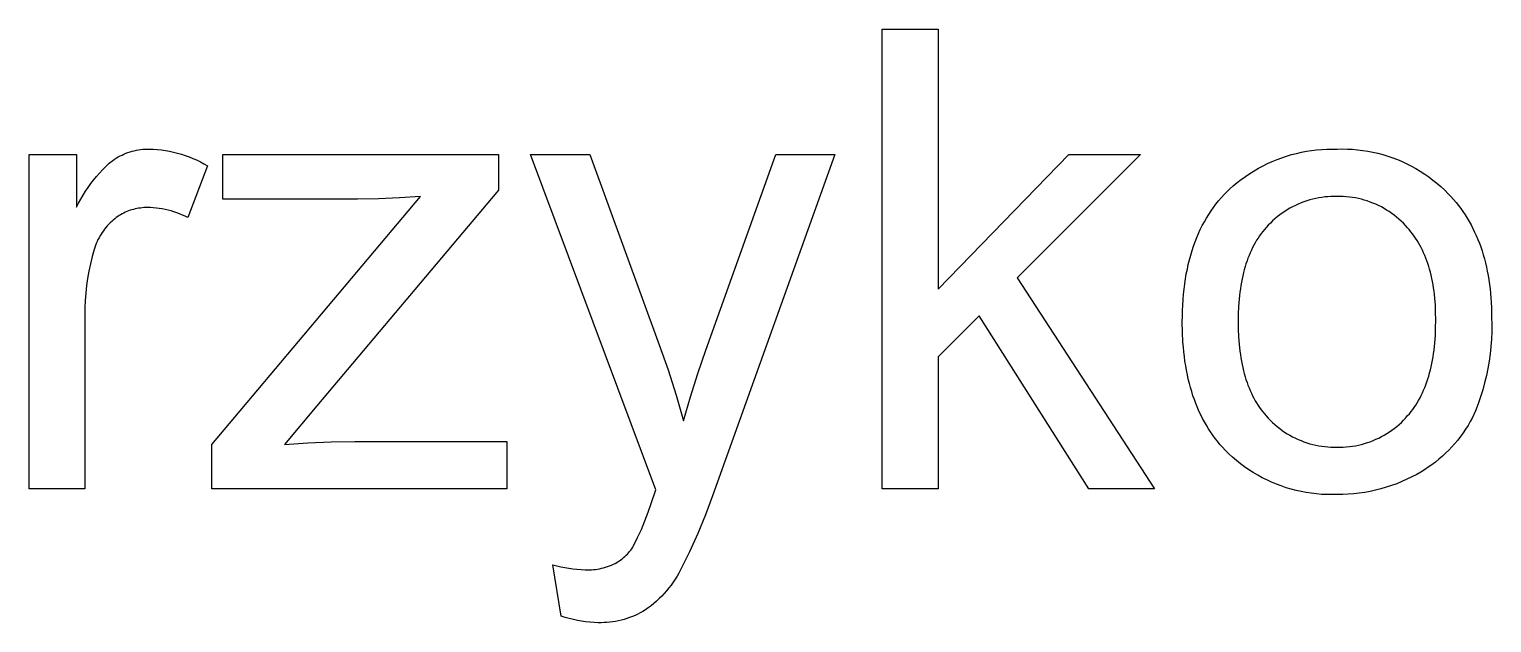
# Model space of a CAD drawing. Header units: millimetres. Extents: x 974 to 5700, y -47 to 3256.
# Drawn here: x 4149.5 to 4259.1, y 151.1 to 195.6 of the extents above; entities that cross this region are included whole.
import ezdxf

# ---------------------------------------------------------------- set-up
doc = ezdxf.new("R2010")
doc.units = ezdxf.units.MM
doc.header["$MEASUREMENT"] = 0
doc.layers.add('Domyslna', color=7, linetype='Continuous', true_color=0x000000)

msp = doc.modelspace()

# ---------------------------------------------------------------- linework, layer by layer
at = {"layer": 'Domyslna'}
for p, q in [((4213.44, 161.14), (4213.44, 195.59)), ((4213.44, 195.59), (4217.62, 195.59)), ((4217.62, 195.59), (4217.62, 176.11)), ((4156.89, 186.35), (4157.05, 186.4)), ((4157.05, 186.4), (4157.2, 186.44)), ((4157.2, 186.44), (4157.36, 186.48)), ((4157.36, 186.48), (4157.52, 186.52)), ((4157.52, 186.52), (4157.68, 186.54)), ((4157.68, 186.54), (4157.84, 186.57)), ((4157.84, 186.57), (4158, 186.59)), ((4158, 186.59), (4158.16, 186.6)), ((4158.16, 186.6), (4158.32, 186.61)), ((4158.32, 186.61), (4158.48, 186.61)), ((4158.48, 186.61), (4158.79, 186.6)), ((4158.79, 186.6), (4159.09, 186.58)), ((4159.09, 186.58), (4159.4, 186.54)), ((4159.4, 186.54), (4159.7, 186.5)), ((4159.7, 186.5), (4160, 186.45)), ((4160, 186.45), (4160.3, 186.38)), ((4160.3, 186.38), (4160.6, 186.31)), ((4244.86, 186.37), (4245.24, 186.44)), ((4245.24, 186.44), (4245.62, 186.5)), ((4245.62, 186.5), (4246, 186.55)), ((4246, 186.55), (4246.38, 186.58)), ((4246.38, 186.58), (4246.77, 186.6)), ((4246.77, 186.6), (4247.15, 186.61)), ((4247.15, 186.61), (4247.53, 186.61)), ((4247.53, 186.61), (4247.92, 186.62)), ((4247.92, 186.62), (4248.3, 186.61)), ((4248.3, 186.61), (4248.69, 186.59)), ((4248.69, 186.59), (4249.07, 186.56)), ((4249.07, 186.56), (4249.46, 186.51)), ((4249.46, 186.51), (4249.84, 186.45)), ((4249.84, 186.45), (4250.22, 186.38)), ((4149.49, 161.14), (4149.49, 186.19)), ((4149.49, 186.19), (4153.04, 186.19)), ((4153.04, 186.19), (4153.04, 182.25)), ((4154.99, 185.06), (4155.24, 185.3)), ((4155.24, 185.3), (4155.49, 185.54)), ((4155.49, 185.54), (4155.75, 185.76)), ((4155.75, 185.76), (4155.88, 185.85)), ((4155.88, 185.85), (4156.02, 185.94)), ((4156.02, 185.94), (4156.16, 186.02)), ((4156.16, 186.02), (4156.3, 186.09)), ((4156.3, 186.09), (4156.45, 186.16)), ((4156.45, 186.16), (4156.59, 186.23)), ((4156.59, 186.23), (4156.74, 186.29)), ((4156.74, 186.29), (4156.89, 186.35)), ((4160.6, 186.31), (4160.9, 186.23)), ((4160.9, 186.23), (4161.19, 186.13)), ((4161.19, 186.13), (4161.48, 186.03)), ((4162.85, 185.36), (4161.38, 181.47)), ((4161.48, 186.03), (4161.76, 185.91)), ((4161.76, 185.91), (4162.04, 185.79)), ((4162.04, 185.79), (4162.32, 185.66)), ((4162.32, 185.66), (4162.59, 185.51)), ((4162.59, 185.51), (4162.85, 185.36)), ((4164, 182.85), (4164, 186.19)), ((4164, 186.19), (4184.67, 186.19)), ((4184.67, 186.19), (4184.67, 183.53)), ((4196.47, 161.08), (4187.07, 186.19)), ((4187.07, 186.19), (4191.51, 186.19)), ((4191.51, 186.19), (4196.72, 171.95)), ((4200.21, 171.55), (4205.45, 186.19)), ((4209.87, 186.19), (4200.72, 160.61)), ((4205.45, 186.19), (4209.87, 186.19)), ((4217.62, 176.11), (4227.41, 186.19)), ((4232.8, 186.19), (4223.55, 176.96)), ((4227.41, 186.19), (4232.8, 186.19)), ((4241.64, 185.17), (4241.98, 185.35)), ((4241.98, 185.35), (4242.32, 185.52)), ((4242.32, 185.52), (4242.67, 185.67)), ((4242.67, 185.67), (4243.03, 185.82)), ((4243.03, 185.82), (4243.39, 185.95)), ((4243.39, 185.95), (4243.75, 186.08)), ((4243.75, 186.08), (4244.12, 186.19)), ((4244.12, 186.19), (4244.49, 186.28)), ((4244.49, 186.28), (4244.86, 186.37)), ((4250.22, 186.38), (4250.59, 186.29)), ((4250.59, 186.29), (4250.96, 186.19)), ((4250.96, 186.19), (4251.33, 186.08)), ((4251.33, 186.08), (4251.7, 185.95)), ((4251.7, 185.95), (4252.06, 185.82)), ((4252.06, 185.82), (4252.41, 185.67)), ((4252.41, 185.67), (4252.76, 185.51)), ((4252.76, 185.51), (4253.11, 185.33)), ((4253.11, 185.33), (4253.44, 185.15)), ((4154.1, 184.02), (4154.31, 184.29)), ((4154.31, 184.29), (4154.53, 184.55)), ((4154.53, 184.55), (4154.76, 184.81)), ((4154.76, 184.81), (4154.99, 185.06)), ((4240.05, 184.1), (4240.35, 184.33)), ((4240.35, 184.33), (4240.66, 184.56)), ((4240.66, 184.56), (4240.98, 184.77)), ((4240.98, 184.77), (4241.31, 184.98)), ((4241.31, 184.98), (4241.64, 185.17)), ((4253.44, 185.15), (4253.77, 184.95)), ((4253.77, 184.95), (4254.1, 184.74)), ((4254.1, 184.74), (4254.41, 184.52)), ((4254.41, 184.52), (4254.72, 184.29)), ((4254.72, 184.29), (4255.02, 184.05)), ((4153.35, 182.86), (4153.53, 183.16)), ((4153.53, 183.16), (4153.71, 183.45)), ((4153.71, 183.45), (4153.9, 183.74)), ((4153.9, 183.74), (4154.1, 184.02)), ((4184.67, 183.53), (4171.06, 167.37)), ((4238.86, 182.97), (4239.07, 183.2)), ((4239.07, 183.2), (4239.29, 183.43)), ((4239.29, 183.43), (4239.52, 183.65)), ((4239.52, 183.65), (4239.75, 183.86)), ((4239.75, 183.86), (4240.05, 184.1)), ((4255.02, 184.05), (4255.31, 183.8)), ((4255.31, 183.8), (4255.6, 183.53)), ((4255.6, 183.53), (4255.87, 183.26)), ((4255.87, 183.26), (4256.07, 183.05)), ((4153.04, 182.25), (4153.19, 182.56)), ((4153.19, 182.56), (4153.35, 182.86)), ((4157.05, 182.02), (4156.93, 181.97)), ((4157.18, 182.06), (4157.05, 182.02)), ((4157.31, 182.09), (4157.18, 182.06)), ((4157.43, 182.12), (4157.31, 182.09)), ((4157.56, 182.15), (4157.43, 182.12)), ((4157.69, 182.17), (4157.56, 182.15)), ((4157.82, 182.19), (4157.69, 182.17)), ((4157.95, 182.21), (4157.82, 182.19)), ((4158.08, 182.22), (4157.95, 182.21)), ((4158.21, 182.22), (4158.08, 182.22)), ((4158.34, 182.22), (4158.21, 182.22)), ((4158.57, 182.22), (4158.34, 182.22)), ((4158.79, 182.2), (4158.57, 182.22)), ((4159.02, 182.18), (4158.79, 182.2)), ((4159.24, 182.15), (4159.02, 182.18)), ((4159.46, 182.12), (4159.24, 182.15)), ((4159.68, 182.08), (4159.46, 182.12)), ((4159.9, 182.02), (4159.68, 182.08)), ((4160.12, 181.97), (4159.9, 182.02)), ((4163.17, 164.48), (4178.83, 183.06)), ((4174.1, 182.85), (4164, 182.85)), ((4175.67, 182.88), (4174.1, 182.85)), ((4177.25, 182.95), (4175.67, 182.88)), ((4178.83, 183.06), (4177.25, 182.95)), ((4238.08, 181.98), (4238.26, 182.24)), ((4238.26, 182.24), (4238.45, 182.49)), ((4238.45, 182.49), (4238.65, 182.73)), ((4238.65, 182.73), (4238.86, 182.97)), ((4243.8, 182.06), (4243.61, 181.93)), ((4244, 182.17), (4243.8, 182.06)), ((4244.2, 182.28), (4244, 182.17)), ((4244.41, 182.39), (4244.2, 182.28)), ((4244.62, 182.48), (4244.41, 182.39)), ((4244.83, 182.57), (4244.62, 182.48)), ((4245.05, 182.65), (4244.83, 182.57)), ((4245.26, 182.73), (4245.05, 182.65)), ((4245.48, 182.8), (4245.26, 182.73)), ((4245.71, 182.86), (4245.48, 182.8)), ((4245.93, 182.91), (4245.71, 182.86)), ((4246.16, 182.95), (4245.93, 182.91)), ((4246.38, 182.99), (4246.16, 182.95)), ((4246.61, 183.02), (4246.38, 182.99)), ((4246.84, 183.04), (4246.61, 183.02)), ((4247.07, 183.05), (4246.84, 183.04)), ((4247.3, 183.06), (4247.07, 183.05)), ((4247.53, 183.06), (4247.3, 183.06)), ((4247.76, 183.06), (4247.53, 183.06)), ((4247.99, 183.05), (4247.76, 183.06)), ((4248.22, 183.04), (4247.99, 183.05)), ((4248.45, 183.01), (4248.22, 183.04)), ((4248.68, 182.98), (4248.45, 183.01)), ((4248.9, 182.95), (4248.68, 182.98)), ((4249.13, 182.9), (4248.9, 182.95)), ((4249.35, 182.85), (4249.13, 182.9)), ((4249.57, 182.79), (4249.35, 182.85)), ((4249.79, 182.72), (4249.57, 182.79)), ((4250.01, 182.64), (4249.79, 182.72)), ((4250.22, 182.56), (4250.01, 182.64)), ((4250.43, 182.47), (4250.22, 182.56)), ((4250.64, 182.38), (4250.43, 182.47)), ((4250.85, 182.27), (4250.64, 182.38)), ((4251.05, 182.16), (4250.85, 182.27)), ((4251.24, 182.04), (4251.05, 182.16)), ((4251.44, 181.92), (4251.24, 182.04)), ((4256.07, 183.05), (4256.26, 182.83)), ((4256.26, 182.83), (4256.45, 182.61)), ((4256.45, 182.61), (4256.63, 182.39)), ((4256.63, 182.39), (4256.8, 182.15)), ((4256.8, 182.15), (4256.97, 181.92)), ((4155.45, 180.97), (4155.34, 180.86)), ((4155.56, 181.08), (4155.45, 180.97)), ((4155.67, 181.19), (4155.56, 181.08)), ((4155.79, 181.29), (4155.67, 181.19)), ((4155.91, 181.39), (4155.79, 181.29)), ((4156.01, 181.47), (4155.91, 181.39)), ((4156.12, 181.55), (4156.01, 181.47)), ((4156.23, 181.62), (4156.12, 181.55)), ((4156.34, 181.69), (4156.23, 181.62)), ((4156.46, 181.75), (4156.34, 181.69)), ((4156.57, 181.81), (4156.46, 181.75)), ((4156.69, 181.87), (4156.57, 181.81)), ((4156.81, 181.92), (4156.69, 181.87)), ((4156.93, 181.97), (4156.81, 181.92)), ((4160.34, 181.9), (4160.12, 181.97)), ((4160.55, 181.83), (4160.34, 181.9)), ((4160.76, 181.75), (4160.55, 181.83)), ((4160.97, 181.66), (4160.76, 181.75)), ((4161.17, 181.57), (4160.97, 181.66)), ((4161.38, 181.47), (4161.17, 181.57)), ((4237.42, 180.87), (4237.58, 181.16)), ((4237.58, 181.16), (4237.74, 181.44)), ((4237.74, 181.44), (4237.91, 181.71)), ((4237.91, 181.71), (4238.08, 181.98)), ((4242.53, 181.06), (4242.37, 180.9)), ((4242.7, 181.22), (4242.53, 181.06)), ((4242.87, 181.38), (4242.7, 181.22)), ((4243.05, 181.52), (4242.87, 181.38)), ((4243.23, 181.67), (4243.05, 181.52)), ((4243.42, 181.8), (4243.23, 181.67)), ((4243.61, 181.93), (4243.42, 181.8)), ((4251.63, 181.79), (4251.44, 181.92)), ((4251.81, 181.65), (4251.63, 181.79)), ((4251.99, 181.51), (4251.81, 181.65)), ((4252.16, 181.36), (4251.99, 181.51)), ((4252.33, 181.21), (4252.16, 181.36)), ((4252.5, 181.05), (4252.33, 181.21)), ((4252.66, 180.88), (4252.5, 181.05)), ((4256.97, 181.92), (4257.13, 181.68)), ((4257.13, 181.68), (4257.29, 181.43)), ((4257.29, 181.43), (4257.44, 181.18)), ((4257.44, 181.18), (4257.58, 180.92)), ((4257.58, 180.92), (4257.71, 180.66)), ((4154.64, 179.82), (4154.58, 179.67)), ((4154.72, 179.96), (4154.64, 179.82)), ((4154.79, 180.09), (4154.72, 179.96)), ((4154.87, 180.23), (4154.79, 180.09)), ((4154.96, 180.36), (4154.87, 180.23)), ((4155.05, 180.49), (4154.96, 180.36)), ((4155.14, 180.61), (4155.05, 180.49)), ((4155.24, 180.74), (4155.14, 180.61)), ((4155.34, 180.86), (4155.24, 180.74)), ((4236.89, 179.65), (4237.01, 179.97)), ((4237.01, 179.97), (4237.14, 180.27)), ((4237.14, 180.27), (4237.28, 180.58)), ((4237.28, 180.58), (4237.42, 180.87)), ((4241.61, 179.94), (4241.5, 179.77)), ((4241.72, 180.1), (4241.61, 179.94)), ((4241.84, 180.27), (4241.72, 180.1)), ((4241.96, 180.42), (4241.84, 180.27)), ((4242.09, 180.58), (4241.96, 180.42)), ((4242.22, 180.73), (4242.09, 180.58)), ((4242.37, 180.9), (4242.22, 180.73)), ((4252.81, 180.71), (4252.66, 180.88)), ((4252.94, 180.57), (4252.81, 180.71)), ((4253.07, 180.41), (4252.94, 180.57)), ((4253.19, 180.25), (4253.07, 180.41)), ((4253.31, 180.09), (4253.19, 180.25)), ((4253.42, 179.93), (4253.31, 180.09)), ((4253.53, 179.76), (4253.42, 179.93)), ((4257.71, 180.66), (4257.84, 180.39)), ((4257.84, 180.39), (4257.97, 180.12)), ((4257.97, 180.12), (4258.08, 179.84)), ((4258.08, 179.84), (4258.2, 179.56)), ((4154.37, 179.09), (4154.21, 178.55)), ((4154.41, 179.24), (4154.37, 179.09)), ((4154.46, 179.38), (4154.41, 179.24)), ((4154.52, 179.53), (4154.46, 179.38)), ((4154.58, 179.67), (4154.52, 179.53)), ((4236.56, 178.67), (4236.66, 179)), ((4236.66, 179), (4236.77, 179.33)), ((4236.77, 179.33), (4236.89, 179.65)), ((4241.02, 178.84), (4240.93, 178.64)), ((4241.11, 179.03), (4241.02, 178.84)), ((4241.2, 179.22), (4241.11, 179.03)), ((4241.3, 179.41), (4241.2, 179.22)), ((4241.4, 179.59), (4241.3, 179.41)), ((4241.5, 179.77), (4241.4, 179.59)), ((4253.64, 179.58), (4253.53, 179.76)), ((4253.74, 179.4), (4253.64, 179.58)), ((4253.84, 179.22), (4253.74, 179.4)), ((4253.93, 179.03), (4253.84, 179.22)), ((4254.02, 178.84), (4253.93, 179.03)), ((4254.1, 178.64), (4254.02, 178.84)), ((4258.2, 179.56), (4258.3, 179.28)), ((4258.3, 179.28), (4258.4, 178.98)), ((4258.4, 178.98), (4258.49, 178.69)), ((4154.08, 178.01), (4153.97, 177.47)), ((4154.21, 178.55), (4154.08, 178.01)), ((4236.23, 177.25), (4236.31, 177.62)), ((4236.31, 177.62), (4236.38, 177.97)), ((4236.38, 177.97), (4236.47, 178.32)), ((4236.47, 178.32), (4236.56, 178.67)), ((4240.64, 177.8), (4240.57, 177.57)), ((4240.7, 178.01), (4240.64, 177.8)), ((4240.78, 178.23), (4240.7, 178.01)), ((4240.85, 178.44), (4240.78, 178.23)), ((4240.93, 178.64), (4240.85, 178.44)), ((4254.18, 178.44), (4254.1, 178.64)), ((4254.26, 178.24), (4254.18, 178.44)), ((4254.33, 178.03), (4254.26, 178.24)), ((4254.4, 177.82), (4254.33, 178.03)), ((4254.47, 177.6), (4254.4, 177.82)), ((4258.49, 178.69), (4258.57, 178.39)), ((4258.57, 178.39), (4258.65, 178.08)), ((4258.65, 178.08), (4258.73, 177.77)), ((4258.73, 177.77), (4258.79, 177.45)), ((4153.87, 176.92), (4153.79, 176.38)), ((4153.97, 177.47), (4153.87, 176.92)), ((4223.55, 176.96), (4233.84, 161.14)), ((4236.12, 176.5), (4236.17, 176.88)), ((4236.17, 176.88), (4236.23, 177.25)), ((4240.36, 176.64), (4240.31, 176.39)), ((4240.41, 176.88), (4240.36, 176.64)), ((4240.46, 177.11), (4240.41, 176.88)), ((4240.51, 177.35), (4240.46, 177.11)), ((4240.57, 177.57), (4240.51, 177.35)), ((4254.53, 177.38), (4254.47, 177.6)), ((4254.58, 177.15), (4254.53, 177.38)), ((4254.63, 176.92), (4254.58, 177.15)), ((4254.68, 176.68), (4254.63, 176.92)), ((4254.73, 176.44), (4254.68, 176.68)), ((4258.79, 177.45), (4258.85, 177.13)), ((4258.85, 177.13), (4258.91, 176.8)), ((4258.91, 176.8), (4258.95, 176.47)), ((4153.73, 175.82), (4153.69, 175.27)), ((4153.79, 176.38), (4153.73, 175.82)), ((4235.99, 175.33), (4236.03, 175.73)), ((4236.03, 175.73), (4236.07, 176.12)), ((4236.07, 176.12), (4236.12, 176.5)), ((4240.21, 175.63), (4240.18, 175.36)), ((4240.24, 175.89), (4240.21, 175.63)), ((4240.28, 176.14), (4240.24, 175.89)), ((4240.31, 176.39), (4240.28, 176.14)), ((4254.77, 176.2), (4254.73, 176.44)), ((4254.8, 175.95), (4254.77, 176.2)), ((4254.83, 175.7), (4254.8, 175.95)), ((4254.86, 175.44), (4254.83, 175.7)), ((4254.9, 174.92), (4254.86, 175.44)), ((4258.95, 176.47), (4259, 176.14)), ((4259, 176.14), (4259.03, 175.79)), ((4259.03, 175.79), (4259.06, 175.45)), ((4259.06, 175.45), (4259.08, 175.1)), ((4153.69, 175.27), (4153.67, 174.72)), ((4153.67, 174.72), (4153.67, 174.16)), ((4235.94, 174.09), (4235.95, 174.51)), ((4235.95, 174.51), (4235.97, 174.92)), ((4235.97, 174.92), (4235.99, 175.33)), ((4240.14, 174.82), (4240.12, 174.26)), ((4240.18, 175.36), (4240.14, 174.82)), ((4254.92, 174.37), (4254.9, 174.92)), ((4254.93, 173.81), (4254.92, 174.37)), ((4259.08, 175.1), (4259.1, 174.74)), ((4259.1, 174.74), (4259.11, 174.38)), ((4259.11, 174.38), (4259.11, 174.01)), ((4153.67, 174.16), (4153.67, 161.14)), ((4220.71, 174.12), (4217.62, 171.03)), ((4228.91, 161.14), (4220.71, 174.12)), ((4235.93, 173.66), (4235.94, 174.09)), ((4235.95, 172.89), (4235.93, 173.66)), ((4240.12, 174.26), (4240.11, 173.68)), ((4240.11, 173.68), (4240.12, 173.1)), ((4254.92, 173.22), (4254.93, 173.81)), ((4259.11, 174.01), (4259.13, 173.46)), ((4259.13, 173.46), (4259.12, 172.91)), ((4235.98, 172.14), (4235.95, 172.89)), ((4236.01, 171.77), (4235.98, 172.14)), ((4240.12, 173.1), (4240.14, 172.53)), ((4240.14, 172.53), (4240.18, 171.99)), ((4254.86, 172.09), (4254.9, 172.64)), ((4254.9, 172.64), (4254.92, 173.22)), ((4259.1, 172.36), (4259.06, 171.81)), ((4259.12, 172.91), (4259.1, 172.36)), ((4196.72, 171.95), (4197.39, 170.07)), ((4199.61, 169.8), (4200.21, 171.55)), ((4236.05, 171.41), (4236.01, 171.77)), ((4236.09, 171.06), (4236.05, 171.41)), ((4236.13, 170.71), (4236.09, 171.06)), ((4240.18, 171.99), (4240.24, 171.47)), ((4240.24, 171.47), (4240.28, 171.21)), ((4240.28, 171.21), (4240.31, 170.96)), ((4254.68, 170.78), (4254.73, 171.04)), ((4254.73, 171.04), (4254.77, 171.29)), ((4254.77, 171.29), (4254.8, 171.55)), ((4254.8, 171.55), (4254.86, 172.09)), ((4259.01, 171.26), (4258.93, 170.71)), ((4259.06, 171.81), (4259.01, 171.26)), ((4197.39, 170.07), (4197.99, 168.17)), ((4217.62, 171.03), (4217.62, 161.14)), ((4236.19, 170.37), (4236.13, 170.71)), ((4236.25, 170.03), (4236.19, 170.37)), ((4236.31, 169.7), (4236.25, 170.03)), ((4240.31, 170.96), (4240.36, 170.71)), ((4240.36, 170.71), (4240.41, 170.47)), ((4240.41, 170.47), (4240.46, 170.24)), ((4240.46, 170.24), (4240.51, 170)), ((4240.51, 170), (4240.57, 169.78)), ((4254.47, 169.83), (4254.53, 170.06)), ((4254.53, 170.06), (4254.58, 170.3)), ((4254.58, 170.3), (4254.64, 170.54)), ((4254.64, 170.54), (4254.68, 170.78)), ((4258.84, 170.17), (4258.73, 169.63)), ((4258.93, 170.71), (4258.84, 170.17)), ((4199.05, 168.03), (4199.61, 169.8)), ((4236.38, 169.37), (4236.31, 169.7)), ((4236.46, 169.05), (4236.38, 169.37)), ((4236.55, 168.74), (4236.46, 169.05)), ((4240.57, 169.78), (4240.64, 169.55)), ((4240.64, 169.55), (4240.7, 169.33)), ((4240.7, 169.33), (4240.78, 169.12)), ((4240.78, 169.12), (4240.85, 168.91)), ((4240.85, 168.91), (4240.93, 168.71)), ((4254.11, 168.74), (4254.19, 168.95)), ((4254.19, 168.95), (4254.27, 169.16)), ((4254.27, 169.16), (4254.34, 169.38)), ((4254.34, 169.38), (4254.41, 169.6)), ((4254.41, 169.6), (4254.47, 169.83)), ((4258.59, 169.09), (4258.45, 168.56)), ((4258.73, 169.63), (4258.59, 169.09)), ((4197.99, 168.17), (4198.54, 166.25)), ((4198.54, 166.25), (4199.05, 168.03)), ((4236.64, 168.43), (4236.55, 168.74)), ((4236.73, 168.12), (4236.64, 168.43)), ((4236.84, 167.83), (4236.73, 168.12)), ((4236.95, 167.54), (4236.84, 167.83)), ((4240.93, 168.71), (4241.02, 168.51)), ((4241.02, 168.51), (4241.11, 168.31)), ((4241.11, 168.31), (4241.2, 168.12)), ((4241.2, 168.12), (4241.3, 167.93)), ((4241.3, 167.93), (4241.4, 167.75)), ((4241.4, 167.75), (4241.5, 167.58)), ((4253.54, 167.6), (4253.64, 167.77)), ((4253.64, 167.77), (4253.75, 167.96)), ((4253.75, 167.96), (4253.84, 168.15)), ((4253.84, 168.15), (4253.94, 168.34)), ((4253.94, 168.34), (4254.02, 168.54)), ((4254.02, 168.54), (4254.11, 168.74)), ((4258.28, 168.03), (4258.1, 167.51)), ((4258.45, 168.56), (4258.28, 168.03)), ((4171.06, 167.37), (4168.62, 164.48)), ((4237.06, 167.25), (4236.95, 167.54)), ((4237.18, 166.97), (4237.06, 167.25)), ((4237.31, 166.69), (4237.18, 166.97)), ((4237.45, 166.43), (4237.31, 166.69)), ((4241.5, 167.58), (4241.61, 167.4)), ((4241.61, 167.4), (4241.72, 167.24)), ((4241.72, 167.24), (4241.84, 167.07)), ((4241.84, 167.07), (4241.96, 166.92)), ((4241.96, 166.92), (4242.09, 166.76)), ((4242.09, 166.76), (4242.22, 166.61)), ((4252.82, 166.63), (4252.95, 166.77)), ((4252.95, 166.77), (4253.08, 166.93)), ((4253.08, 166.93), (4253.2, 167.09)), ((4253.2, 167.09), (4253.32, 167.25)), ((4253.32, 167.25), (4253.43, 167.42)), ((4253.43, 167.42), (4253.54, 167.6)), ((4257.9, 167), (4257.68, 166.49)), ((4258.1, 167.51), (4257.9, 167)), ((4237.59, 166.16), (4237.45, 166.43)), ((4237.73, 165.91), (4237.59, 166.16)), ((4237.89, 165.65), (4237.73, 165.91)), ((4238.05, 165.41), (4237.89, 165.65)), ((4242.22, 166.61), (4242.37, 166.44)), ((4242.37, 166.44), (4242.53, 166.28)), ((4242.53, 166.28), (4242.7, 166.12)), ((4242.7, 166.12), (4242.87, 165.96)), ((4242.87, 165.96), (4243.05, 165.81)), ((4243.05, 165.81), (4243.23, 165.67)), ((4243.23, 165.67), (4243.41, 165.53)), ((4251.64, 165.54), (4251.82, 165.68)), ((4251.82, 165.68), (4252, 165.82)), ((4252, 165.82), (4252.18, 165.97)), ((4252.18, 165.97), (4252.35, 166.13)), ((4252.35, 166.13), (4252.51, 166.29)), ((4252.51, 166.29), (4252.67, 166.45)), ((4252.67, 166.45), (4252.82, 166.63)), ((4257.17, 165.62), (4256.98, 165.34)), ((4257.35, 165.9), (4257.17, 165.62)), ((4257.52, 166.2), (4257.35, 165.9)), ((4257.68, 166.49), (4257.52, 166.2)), ((4163.17, 161.14), (4163.17, 164.48)), ((4168.62, 164.48), (4170.37, 164.59)), ((4170.37, 164.59), (4172.13, 164.66)), ((4172.13, 164.66), (4173.89, 164.69)), ((4173.89, 164.69), (4185.3, 164.69)), ((4185.3, 164.69), (4185.3, 161.14)), ((4238.21, 165.17), (4238.05, 165.41)), ((4238.38, 164.93), (4238.21, 165.17)), ((4238.56, 164.71), (4238.38, 164.93)), ((4238.75, 164.48), (4238.56, 164.71)), ((4238.94, 164.27), (4238.75, 164.48)), ((4243.41, 165.53), (4243.6, 165.4)), ((4243.6, 165.4), (4243.8, 165.28)), ((4243.8, 165.28), (4244, 165.16)), ((4244, 165.16), (4244.2, 165.05)), ((4244.2, 165.05), (4244.41, 164.95)), ((4244.41, 164.95), (4244.62, 164.85)), ((4244.62, 164.85), (4244.83, 164.76)), ((4244.83, 164.76), (4245.04, 164.68)), ((4245.04, 164.68), (4245.26, 164.6)), ((4245.26, 164.6), (4245.48, 164.53)), ((4245.48, 164.53), (4245.71, 164.47)), ((4245.71, 164.47), (4245.93, 164.42)), ((4249.13, 164.43), (4249.36, 164.48)), ((4249.36, 164.48), (4249.58, 164.54)), ((4249.58, 164.54), (4249.8, 164.61)), ((4249.8, 164.61), (4250.02, 164.68)), ((4250.02, 164.68), (4250.23, 164.77)), ((4250.23, 164.77), (4250.44, 164.86)), ((4250.44, 164.86), (4250.65, 164.95)), ((4250.65, 164.95), (4250.85, 165.06)), ((4250.85, 165.06), (4251.06, 165.17)), ((4251.06, 165.17), (4251.25, 165.29)), ((4251.25, 165.29), (4251.45, 165.41)), ((4251.45, 165.41), (4251.64, 165.54)), ((4256.37, 164.54), (4256.14, 164.29)), ((4256.58, 164.8), (4256.37, 164.54)), ((4256.79, 165.07), (4256.58, 164.8)), ((4256.98, 165.34), (4256.79, 165.07)), ((4239.13, 164.05), (4238.94, 164.27)), ((4239.41, 163.78), (4239.13, 164.05)), ((4239.7, 163.52), (4239.41, 163.78)), ((4239.99, 163.27), (4239.7, 163.52)), ((4245.93, 164.42), (4246.16, 164.38)), ((4246.16, 164.38), (4246.38, 164.34)), ((4246.38, 164.34), (4246.61, 164.31)), ((4246.61, 164.31), (4246.84, 164.29)), ((4246.84, 164.29), (4247.07, 164.27)), ((4247.07, 164.27), (4247.3, 164.27)), ((4247.3, 164.27), (4247.53, 164.27)), ((4247.53, 164.27), (4247.76, 164.27)), ((4247.76, 164.27), (4247.99, 164.27)), ((4247.99, 164.27), (4248.22, 164.29)), ((4248.22, 164.29), (4248.45, 164.31)), ((4248.45, 164.31), (4248.68, 164.34)), ((4248.68, 164.34), (4248.91, 164.38)), ((4248.91, 164.38), (4249.13, 164.43)), ((4255.17, 163.37), (4254.91, 163.15)), ((4255.43, 163.59), (4255.17, 163.37)), ((4255.67, 163.81), (4255.43, 163.59)), ((4255.91, 164.05), (4255.67, 163.81)), ((4256.14, 164.29), (4255.91, 164.05)), ((4240.29, 163.02), (4239.99, 163.27)), ((4240.6, 162.79), (4240.29, 163.02)), ((4240.92, 162.57), (4240.6, 162.79)), ((4241.25, 162.36), (4240.92, 162.57)), ((4241.58, 162.17), (4241.25, 162.36)), ((4253.8, 162.4), (4253.51, 162.23)), ((4254.09, 162.57), (4253.8, 162.4)), ((4254.37, 162.76), (4254.09, 162.57)), ((4254.64, 162.95), (4254.37, 162.76)), ((4254.91, 163.15), (4254.64, 162.95)), ((4241.92, 161.98), (4241.58, 162.17)), ((4242.27, 161.81), (4241.92, 161.98)), ((4242.62, 161.64), (4242.27, 161.81)), ((4242.98, 161.49), (4242.62, 161.64)), ((4243.34, 161.36), (4242.98, 161.49)), ((4243.71, 161.23), (4243.34, 161.36)), ((4244.08, 161.12), (4243.71, 161.23)), ((4251.22, 161.26), (4250.82, 161.14)), ((4251.61, 161.39), (4251.22, 161.26)), ((4252, 161.53), (4251.61, 161.39)), ((4252.39, 161.69), (4252, 161.53)), ((4252.77, 161.86), (4252.39, 161.69)), ((4253.14, 162.04), (4252.77, 161.86)), ((4253.51, 162.23), (4253.14, 162.04)), ((4153.67, 161.14), (4149.49, 161.14)), ((4185.3, 161.14), (4163.17, 161.14)), ((4196.1, 160.04), (4196.47, 161.08)), ((4200.72, 160.61), (4200.18, 159.2)), ((4217.62, 161.14), (4213.44, 161.14)), ((4233.84, 161.14), (4228.91, 161.14)), ((4244.46, 161.02), (4244.08, 161.12)), ((4244.84, 160.94), (4244.46, 161.02)), ((4245.22, 160.87), (4244.84, 160.94)), ((4245.6, 160.81), (4245.22, 160.87)), ((4245.98, 160.76), (4245.6, 160.81)), ((4246.37, 160.73), (4245.98, 160.76)), ((4246.76, 160.71), (4246.37, 160.73)), ((4247.15, 160.71), (4246.76, 160.71)), ((4247.53, 160.72), (4247.15, 160.71)), ((4247.95, 160.72), (4247.53, 160.72)), ((4248.36, 160.74), (4247.95, 160.72)), ((4248.78, 160.77), (4248.36, 160.74)), ((4249.19, 160.82), (4248.78, 160.77)), ((4249.6, 160.88), (4249.19, 160.82)), ((4250.01, 160.95), (4249.6, 160.88)), ((4250.42, 161.04), (4250.01, 160.95)), ((4250.82, 161.14), (4250.42, 161.04)), ((4195.64, 158.75), (4195.88, 159.39)), ((4195.88, 159.39), (4196.1, 160.04)), ((4200.18, 159.2), (4199.6, 157.8)), ((4195.1, 157.49), (4195.38, 158.11)), ((4195.38, 158.11), (4195.64, 158.75)), ((4194.73, 156.77), (4194.8, 156.88)), ((4194.8, 156.88), (4195.1, 157.49)), ((4199.6, 157.8), (4198.98, 156.43)), ((4193.53, 155.62), (4193.64, 155.69)), ((4193.64, 155.69), (4193.74, 155.76)), ((4193.74, 155.76), (4193.85, 155.83)), ((4193.85, 155.83), (4193.95, 155.91)), ((4193.95, 155.91), (4194.05, 156)), ((4194.05, 156), (4194.15, 156.08)), ((4194.15, 156.08), (4194.24, 156.17)), ((4194.24, 156.17), (4194.33, 156.26)), ((4194.33, 156.26), (4194.42, 156.36)), ((4194.42, 156.36), (4194.5, 156.46)), ((4194.5, 156.46), (4194.58, 156.56)), ((4194.58, 156.56), (4194.66, 156.66)), ((4194.66, 156.66), (4194.73, 156.77)), ((4198.98, 156.43), (4198.31, 155.07)), ((4189.37, 151.61), (4188.74, 155.46)), ((4188.74, 155.46), (4189.04, 155.37)), ((4189.04, 155.37), (4189.34, 155.3)), ((4189.34, 155.3), (4189.64, 155.24)), ((4189.64, 155.24), (4189.94, 155.19)), ((4189.94, 155.19), (4190.25, 155.15)), ((4190.25, 155.15), (4190.55, 155.12)), ((4190.55, 155.12), (4190.86, 155.09)), ((4190.86, 155.09), (4191.16, 155.08)), ((4191.16, 155.08), (4191.32, 155.08)), ((4191.32, 155.08), (4191.47, 155.08)), ((4191.47, 155.08), (4191.63, 155.08)), ((4191.63, 155.08), (4191.78, 155.09)), ((4191.78, 155.09), (4191.94, 155.11)), ((4191.94, 155.11), (4192.09, 155.13)), ((4192.09, 155.13), (4192.24, 155.16)), ((4192.24, 155.16), (4192.4, 155.19)), ((4192.4, 155.19), (4192.55, 155.23)), ((4192.55, 155.23), (4192.7, 155.27)), ((4192.7, 155.27), (4192.84, 155.32)), ((4192.84, 155.32), (4192.99, 155.37)), ((4192.99, 155.37), (4193.13, 155.42)), ((4193.13, 155.42), (4193.28, 155.49)), ((4193.28, 155.49), (4193.42, 155.55)), ((4193.42, 155.55), (4193.53, 155.62)), ((4198.05, 154.6), (4197.9, 154.37)), ((4198.18, 154.83), (4198.05, 154.6)), ((4198.31, 155.07), (4198.18, 154.83)), ((4197.27, 153.51), (4197.09, 153.31)), ((4197.44, 153.72), (4197.27, 153.51)), ((4197.6, 153.93), (4197.44, 153.72)), ((4197.76, 154.15), (4197.6, 153.93)), ((4197.9, 154.37), (4197.76, 154.15)), ((4196.32, 152.56), (4196.11, 152.39)), ((4196.52, 152.74), (4196.32, 152.56)), ((4196.72, 152.92), (4196.52, 152.74)), ((4196.9, 153.11), (4196.72, 152.92)), ((4197.09, 153.31), (4196.9, 153.11)), ((4189.67, 151.51), (4189.37, 151.61)), ((4189.97, 151.43), (4189.67, 151.51)), ((4190.28, 151.35), (4189.97, 151.43)), ((4190.58, 151.28), (4190.28, 151.35)), ((4193.88, 151.3), (4193.66, 151.26)), ((4194.09, 151.36), (4193.88, 151.3)), ((4194.3, 151.43), (4194.09, 151.36)), ((4194.5, 151.5), (4194.3, 151.43)), ((4194.71, 151.58), (4194.5, 151.5)), ((4194.91, 151.66), (4194.71, 151.58)), ((4195.11, 151.75), (4194.91, 151.66)), ((4195.3, 151.85), (4195.11, 151.75)), ((4195.49, 151.96), (4195.3, 151.85)), ((4195.68, 152.07), (4195.49, 151.96)), ((4195.9, 152.23), (4195.68, 152.07)), ((4196.11, 152.39), (4195.9, 152.23)), ((4190.89, 151.23), (4190.58, 151.28)), ((4191.2, 151.18), (4190.89, 151.23)), ((4191.52, 151.15), (4191.2, 151.18)), ((4191.83, 151.13), (4191.52, 151.15)), ((4192.14, 151.11), (4191.83, 151.13)), ((4192.36, 151.11), (4192.14, 151.11)), ((4192.58, 151.12), (4192.36, 151.11)), ((4192.8, 151.13), (4192.58, 151.12)), ((4193.02, 151.15), (4192.8, 151.13)), ((4193.23, 151.18), (4193.02, 151.15)), ((4193.45, 151.21), (4193.23, 151.18)), ((4193.66, 151.26), (4193.45, 151.21))]:
    msp.add_line(p, q, dxfattribs=at)

doc.saveas('drawing.dxf')
